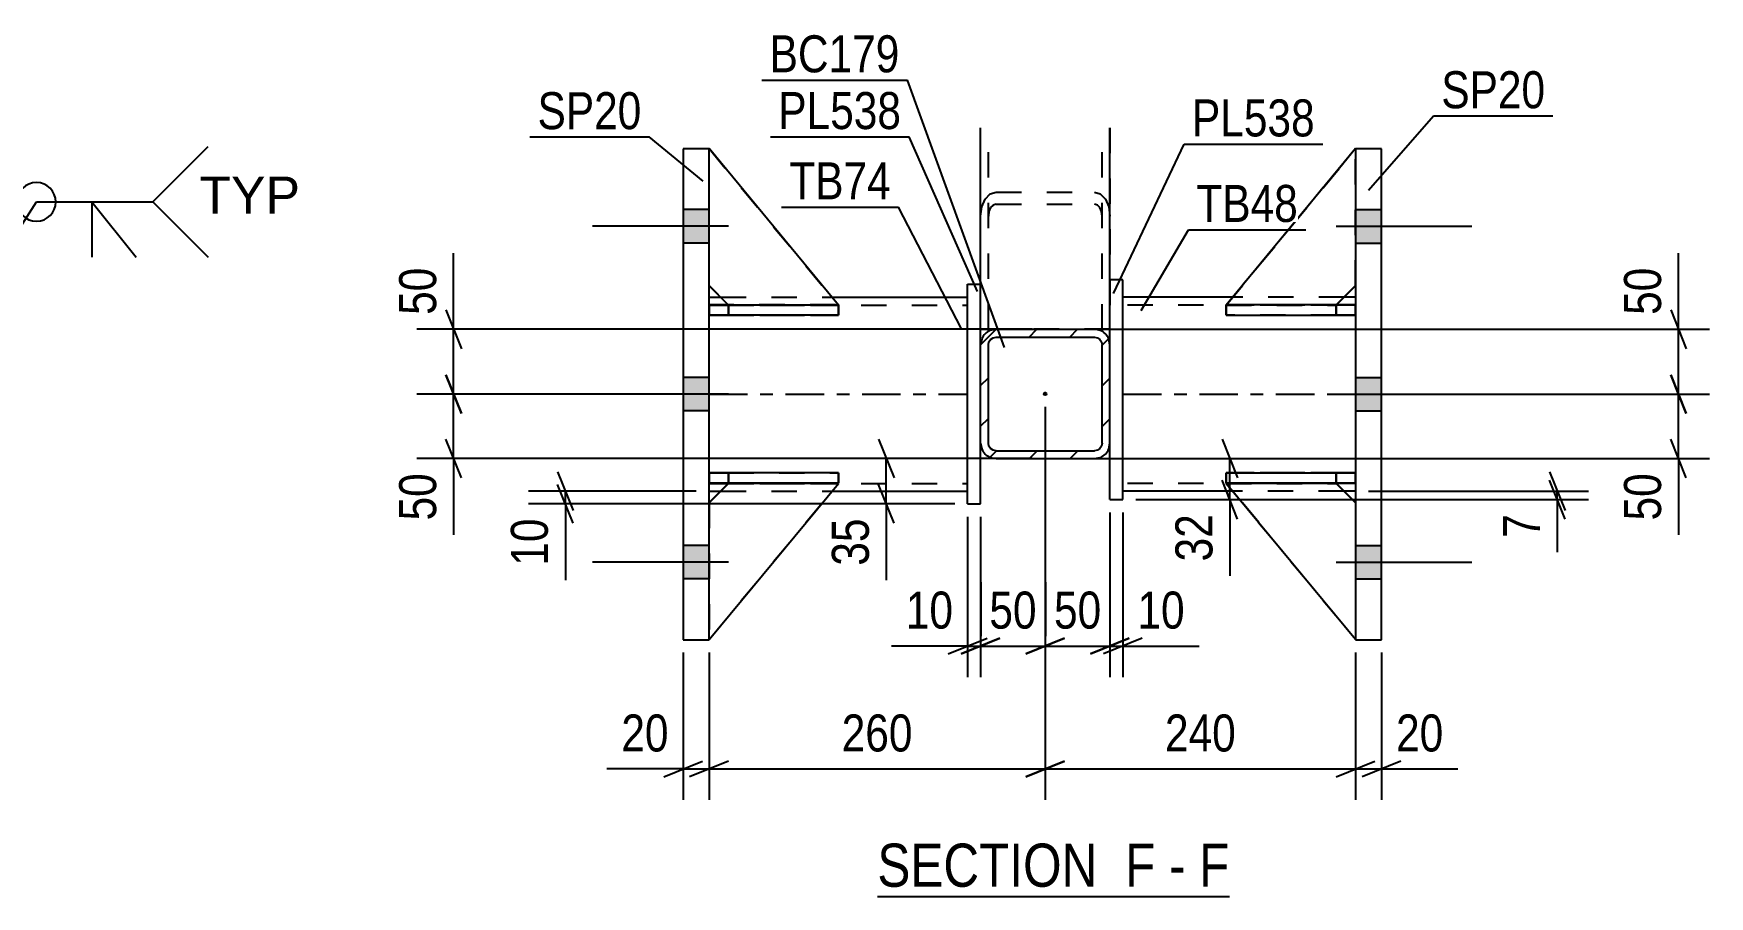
# Model space of a CAD drawing. Header units: millimetres. Extents: x 0 to 841, y 0 to 594.
# Drawn here: x 122.6 to 252.2, y 90.7 to 157.5 of the extents above; entities that cross this region are included whole.
import ezdxf

# ---------------------------------------------------------------- set-up
doc = ezdxf.new("R2010")
doc.units = ezdxf.units.MM
doc.linetypes.add('DXK_LINE_DOT2', pattern=[3.9198, 1.9599, -1.9599])
doc.linetypes.add('DXK_LINE_DOT3', pattern=[5.9187, 2.979, -0.9799, 0.9799, -0.9799])
doc.styles.add('Arial', font='ARIAL.TTF', dxfattribs={"height": 0.2})
doc.styles.add('Arial Narrow', font='ARIALN.TTF', dxfattribs={"height": 0.2})

# ---------------------------------------------------------------- blocks, each defined once
blk = doc.blocks.new('Unknown-122569384-16 - 2779')
at = {"color": 6, "linetype": 'Continuous'}
blk.add_line((187.9, 90.71), (215.12, 90.71), dxfattribs=at)
at = {"color": 0, "linetype": 'Continuous'}
for points in [[(206.01, 91.46), (206.01, 94.96), (187.9, 94.96), (187.9, 91.46)], [(209.4, 91.46), (209.4, 94.96), (207.06, 94.96), (207.06, 91.46)], [(211.73, 91.46), (211.73, 94.96), (210.45, 94.96), (210.45, 91.46)], [(215.12, 91.46), (215.12, 94.96), (212.78, 94.96), (212.78, 91.46)]]:
    blk.add_wipeout(points, dxfattribs=at)
at = {"color": 7, "linetype": 'Continuous', "style": 'Arial Narrow'}
for s, p in [('SECTION ', (187.9, 91.46)), ('F', (207.06, 91.46)), ('F', (212.78, 91.46)), ('-', (210.45, 91.46))]:
    blk.add_text(s, height=3.34, dxfattribs=at).set_placement(p)
blk = doc.blocks.new('Part-122569384-3009 - 2779')
at = {"color": 2, "linetype": 'Continuous'}
for p, q in [((214.88, 122.68), (214.88, 122.68)), ((223.38, 122.68), (214.88, 122.68)), ((224.88, 110.59), (214.88, 122.68)), ((223.38, 122.68), (223.38, 122.68)), ((223.38, 122.68), (224.88, 121.18))]:
    blk.add_line(p, q, dxfattribs=at)
at = {"color": 7, "linetype": 'DXK_LINE_DOT2'}
for p, q in [((214.88, 122.68), (223.38, 122.68)), ((224.88, 110.59), (214.88, 122.68)), ((223.38, 122.68), (224.88, 121.18)), ((224.88, 121.18), (224.88, 110.59))]:
    blk.add_line(p, q, dxfattribs=at)
blk = doc.blocks.new('Part-122569384-2881 - 2779')
at = {"color": 7, "linetype": 'DXK_LINE_DOT2'}
for p, q in [((174.88, 137.98), (174.88, 148.59)), ((174.88, 148.59), (184.88, 136.48)), ((174.88, 148.59), (184.88, 136.48)), ((176.38, 136.48), (174.88, 137.98)), ((176.38, 136.48), (174.88, 137.98)), ((184.88, 136.48), (176.38, 136.48)), ((176.38, 136.48), (176.38, 136.48)), ((176.38, 136.48), (184.88, 136.48)), ((184.88, 136.48), (184.88, 136.48))]:
    blk.add_line(p, q, dxfattribs=at)
blk = doc.blocks.new('Part-122569384-2889 - 2779')
at = {"color": 2, "linetype": 'Continuous'}
for p, q in [((214.89, 136.49), (214.88, 136.49)), ((214.88, 136.49), (214.88, 135.69)), ((224.88, 136.49), (216.13, 136.49)), ((224.88, 136.49), (224.88, 136.49)), ((224.88, 136.49), (224.88, 135.69)), ((214.88, 135.69), (224.88, 135.69))]:
    blk.add_line(p, q, dxfattribs=at)
at = {"color": 7, "linetype": 'DXK_LINE_DOT2'}
for p, q in [((216.13, 136.49), (214.89, 136.49)), ((223.38, 136.49), (214.89, 136.49)), ((223.38, 136.49), (224.88, 136.49)), ((223.38, 136.49), (223.38, 135.69)), ((224.88, 136.49), (224.88, 136.49)), ((214.88, 135.69), (223.38, 135.69)), ((223.38, 135.69), (224.88, 135.69))]:
    blk.add_line(p, q, dxfattribs=at)
blk = doc.blocks.new('Bolt-122569384-2820 - 2779')
at = {"linetype": 'Continuous'}
for points in [[(174.88, 141.28), (174.88, 143.88), (172.88, 143.88), (172.88, 141.28)], [(174.88, 141.28), (174.88, 143.88), (172.88, 143.88), (172.88, 141.28)], [(174.88, 141.28), (174.88, 143.88), (172.88, 143.88), (172.88, 141.28)], [(174.88, 128.28), (174.88, 130.88), (172.88, 130.88), (172.88, 128.28)], [(174.88, 128.28), (174.88, 130.88), (172.88, 130.88), (172.88, 128.28)], [(174.88, 115.28), (174.88, 117.88), (172.88, 117.88), (172.88, 115.28)], [(174.88, 115.28), (174.88, 117.88), (172.88, 117.88), (172.88, 115.28)], [(174.88, 115.28), (174.88, 117.88), (172.88, 117.88), (172.88, 115.28)]]:
    blk.add_hatch(color=1, dxfattribs=at).paths.add_polyline_path(points)
at = {"color": 1, "linetype": 'Continuous'}
for p, q in [((174.88, 143.88), (172.88, 143.88)), ((174.88, 143.88), (172.88, 143.88)), ((174.88, 143.88), (172.88, 143.88)), ((176.38, 142.58), (165.88, 142.58)), ((176.38, 142.58), (165.88, 142.58)), ((176.38, 142.58), (165.88, 142.58)), ((174.88, 141.28), (172.88, 141.28)), ((174.88, 141.28), (172.88, 141.28)), ((174.88, 141.28), (172.88, 141.28)), ((174.88, 130.88), (172.88, 130.88)), ((174.88, 130.88), (172.88, 130.88)), ((176.38, 129.58), (165.88, 129.58)), ((176.38, 129.58), (165.88, 129.58)), ((174.88, 128.28), (172.88, 128.28)), ((174.88, 128.28), (172.88, 128.28)), ((174.88, 117.88), (172.88, 117.88)), ((174.88, 117.88), (172.88, 117.88)), ((174.88, 117.88), (172.88, 117.88)), ((176.38, 116.58), (165.88, 116.58)), ((176.38, 116.58), (165.88, 116.58)), ((176.38, 116.58), (165.88, 116.58)), ((174.88, 115.28), (172.88, 115.28)), ((174.88, 115.28), (172.88, 115.28)), ((174.88, 115.28), (172.88, 115.28))]:
    blk.add_line(p, q, dxfattribs=at)
blk = doc.blocks.new('Bolt-122569384-2821 - 2779')
at = {"linetype": 'Continuous'}
for points in [[(226.88, 141.28), (226.88, 143.88), (224.88, 143.88), (224.88, 141.28)], [(226.88, 141.28), (226.88, 143.88), (224.88, 143.88), (224.88, 141.28)], [(226.88, 141.28), (226.88, 143.88), (224.88, 143.88), (224.88, 141.28)], [(226.88, 128.28), (226.88, 130.88), (224.88, 130.88), (224.88, 128.28)], [(226.88, 128.28), (226.88, 130.88), (224.88, 130.88), (224.88, 128.28)], [(226.88, 115.28), (226.88, 117.88), (224.88, 117.88), (224.88, 115.28)], [(226.88, 115.28), (226.88, 117.88), (224.88, 117.88), (224.88, 115.28)], [(226.88, 115.28), (226.88, 117.88), (224.88, 117.88), (224.88, 115.28)]]:
    blk.add_hatch(color=1, dxfattribs=at).paths.add_polyline_path(points)
at = {"color": 1, "linetype": 'Continuous'}
for p, q in [((224.88, 143.88), (226.88, 143.88)), ((224.88, 143.88), (226.88, 143.88)), ((224.88, 143.88), (226.88, 143.88)), ((223.38, 142.58), (233.88, 142.58)), ((223.38, 142.58), (233.88, 142.58)), ((223.38, 142.58), (233.88, 142.58)), ((224.88, 141.28), (226.88, 141.28)), ((224.88, 141.28), (226.88, 141.28)), ((224.88, 141.28), (226.88, 141.28)), ((224.88, 130.88), (226.88, 130.88)), ((224.88, 130.88), (226.88, 130.88)), ((223.38, 129.58), (233.88, 129.58)), ((223.38, 129.58), (233.88, 129.58)), ((224.88, 128.28), (226.88, 128.28)), ((224.88, 128.28), (226.88, 128.28)), ((224.88, 117.88), (226.88, 117.88)), ((224.88, 117.88), (226.88, 117.88)), ((224.88, 117.88), (226.88, 117.88)), ((223.38, 116.58), (233.88, 116.58)), ((223.38, 116.58), (233.88, 116.58)), ((223.38, 116.58), (233.88, 116.58)), ((224.88, 115.28), (226.88, 115.28)), ((224.88, 115.28), (226.88, 115.28)), ((224.88, 115.28), (226.88, 115.28))]:
    blk.add_line(p, q, dxfattribs=at)
blk = doc.blocks.new('Part-122569384-2842 - 2779')
at = {"color": 7, "linetype": 'DXK_LINE_DOT2'}
for p, q in [((195.88, 134.6), (195.88, 150.19)), ((196.48, 134.6), (196.48, 150.19)), ((205.28, 134.6), (205.28, 150.19)), ((205.88, 150.19), (205.88, 134.6)), ((205.88, 134.6), (195.88, 134.6))]:
    blk.add_line(p, q, dxfattribs=at)
blk = doc.blocks.new('Part-122569384-2843 - 2779')
at = {"color": 2, "linetype": 'Continuous'}
for p, q in [((195.88, 138.09), (195.88, 150.19)), ((205.88, 138.42), (205.88, 150.19)), ((195.88, 134.6), (196.23, 134.6)), ((196.23, 134.6), (197.08, 134.6)), ((205.79, 134.6), (204.68, 134.6)), ((205.88, 134.6), (205.79, 134.6))]:
    blk.add_line(p, q, dxfattribs=at)
at = {"color": 7, "linetype": 'DXK_LINE_DOT2'}
for p, q in [((196.48, 134.6), (196.48, 150.19)), ((205.28, 134.6), (205.28, 150.19)), ((196.62, 145.08), (197.08, 145.22)), ((197.08, 145.22), (204.68, 145.22)), ((204.68, 145.22), (205.14, 145.08)), ((195.88, 143.36), (195.97, 144.07)), ((195.97, 144.07), (196.23, 144.68)), ((196.23, 144.68), (196.62, 145.08)), ((196.66, 144.02), (196.53, 143.72)), ((196.85, 144.22), (196.66, 144.02)), ((197.08, 144.29), (196.85, 144.22)), ((197.08, 144.29), (204.68, 144.29)), ((204.91, 144.22), (204.68, 144.29)), ((205.11, 144.02), (204.91, 144.22)), ((205.24, 143.72), (205.11, 144.02)), ((205.14, 145.08), (205.53, 144.68)), ((205.53, 144.68), (205.79, 144.07)), ((205.79, 144.07), (205.88, 143.36)), ((196.53, 143.72), (196.48, 143.36)), ((205.28, 143.36), (205.24, 143.72)), ((195.88, 134.6), (195.88, 138.09)), ((205.88, 134.6), (205.88, 138.42)), ((195.97, 134.6), (195.88, 134.6)), ((197.08, 134.6), (204.68, 134.6)), ((205.24, 134.6), (205.14, 134.6))]:
    blk.add_line(p, q, dxfattribs=at)
blk = doc.blocks.new('Part-122569384-3006 - 2779')
at = {"linetype": 'Continuous'}
h = blk.add_hatch(dxfattribs=at)
h.set_pattern_fill('', scale=0.7, style=0, pattern_type=0)
h.set_pattern_definition([(45, (197.0833, 134.5952), (-1.57154, 1.57154), [])])
h.paths.add_polyline_path([(204.68, 134.6), (197.08, 134.6), (196.62, 134.5), (196.23, 134.24), (195.97, 133.85), (195.88, 133.4), (195.88, 125.8), (195.97, 125.34), (196.23, 124.95), (196.62, 124.69), (197.08, 124.6), (204.68, 124.6), (205.14, 124.69), (205.53, 124.95), (205.79, 125.34), (205.88, 125.8), (205.88, 133.4), (205.79, 133.85), (205.53, 134.24), (205.14, 134.5)])
h.paths.add_polyline_path([(205.24, 133.62), (205.28, 133.4), (205.28, 125.8), (205.24, 125.57), (205.11, 125.37), (204.91, 125.24), (204.68, 125.2), (197.08, 125.2), (196.85, 125.24), (196.66, 125.37), (196.53, 125.57), (196.48, 125.8), (196.48, 133.4), (196.53, 133.62), (196.66, 133.82), (196.85, 133.95), (197.08, 134), (204.68, 134), (204.91, 133.95), (205.11, 133.82)])
blk.add_hatch(color=30, dxfattribs=at).paths.add_polyline_path([(200.88, 129.5, -1), (200.88, 129.7, -1)])
at = {"color": 2, "linetype": 'Continuous'}
for p, q in [((195.97, 133.85), (195.88, 133.4)), ((196.48, 133.4), (196.53, 133.62)), ((196.53, 133.62), (196.66, 133.82)), ((197.08, 134.6), (196.62, 134.5)), ((196.66, 133.82), (196.85, 133.95)), ((196.85, 133.95), (197.08, 134)), ((197.08, 134.6), (204.68, 134.6)), ((197.08, 134), (204.68, 134)), ((205.14, 134.5), (204.68, 134.6)), ((204.68, 134), (204.91, 133.95)), ((204.91, 133.95), (205.11, 133.82)), ((205.11, 133.82), (205.24, 133.62)), ((205.24, 133.62), (205.28, 133.4)), ((205.88, 133.4), (205.79, 133.85)), ((195.88, 125.8), (195.88, 133.4)), ((196.48, 125.8), (196.48, 133.4)), ((205.28, 125.8), (205.28, 133.4)), ((205.88, 125.8), (205.88, 133.4)), ((195.88, 125.8), (195.97, 125.34)), ((196.53, 125.57), (196.48, 125.8)), ((205.28, 125.8), (205.24, 125.57)), ((205.79, 125.34), (205.88, 125.8)), ((196.66, 125.37), (196.53, 125.57)), ((196.62, 124.69), (197.08, 124.6)), ((196.85, 125.24), (196.66, 125.37)), ((197.08, 125.2), (196.85, 125.24)), ((197.08, 125.2), (204.68, 125.2)), ((197.08, 124.6), (204.68, 124.6)), ((204.91, 125.24), (204.68, 125.2)), ((204.68, 124.6), (205.14, 124.69)), ((205.11, 125.37), (204.91, 125.24)), ((205.24, 125.57), (205.11, 125.37))]:
    blk.add_line(p, q, dxfattribs=at)
at = {"color": 7, "linetype": 'DXK_LINE_DOT3'}
blk.add_line((200.88, 129.6), (200.88, 129.6), dxfattribs=at)
at = {"color": 30, "linetype": 'DXK_LINE_DOT3'}
blk.add_line((200.88, 129.6), (200.88, 129.6), dxfattribs=at)
at = {"color": 30, "linetype": 'Continuous'}
blk.add_circle((200.88, 129.6), 0.1, dxfattribs=at)
at = {"color": 2, "linetype": 'Continuous'}
for centre, start, end in [((197.08, 133.4), 112.5, 157.5), ((204.68, 133.4), 22.5, 67.5), ((197.08, 125.8), 202.5, 247.5), ((204.68, 125.8), 292.5, 337.5)]:
    blk.add_arc(centre, 1.2, start, end, dxfattribs=at)
blk = doc.blocks.new('Part-122569384-2942 - 2779')
at = {"color": 2, "linetype": 'Continuous'}
for p, q in [((174.88, 122.69), (174.88, 123.49)), ((184.88, 123.49), (174.88, 123.49)), ((184.88, 122.69), (184.88, 123.49)), ((184.88, 122.69), (174.88, 122.69)), ((174.88, 122.69), (174.88, 122.69))]:
    blk.add_line(p, q, dxfattribs=at)
at = {"color": 7, "linetype": 'DXK_LINE_DOT2'}
for p, q in [((176.38, 123.49), (174.88, 123.49)), ((176.38, 122.69), (176.38, 123.49)), ((184.88, 123.49), (176.38, 123.49)), ((174.88, 122.69), (176.38, 122.69)), ((176.38, 122.69), (184.88, 122.69))]:
    blk.add_line(p, q, dxfattribs=at)
blk = doc.blocks.new('Part-122569384-2878 - 2779')
at = {"color": 2, "linetype": 'Continuous'}
for p, q in [((176.38, 122.68), (174.88, 121.18)), ((174.88, 110.59), (184.88, 122.68)), ((184.88, 122.68), (176.38, 122.68)), ((176.38, 122.68), (176.38, 122.68)), ((184.88, 122.68), (184.88, 122.68))]:
    blk.add_line(p, q, dxfattribs=at)
at = {"color": 7, "linetype": 'DXK_LINE_DOT2'}
for p, q in [((174.88, 121.18), (176.38, 122.68)), ((174.88, 110.59), (184.88, 122.68)), ((176.38, 122.68), (184.88, 122.68)), ((174.88, 121.18), (174.88, 110.59))]:
    blk.add_line(p, q, dxfattribs=at)
blk = doc.blocks.new('Part-122569384-2943 - 2779')
at = {"color": 2, "linetype": 'Continuous'}
for p, q in [((174.88, 135.69), (174.88, 136.49)), ((174.88, 136.49), (183.64, 136.49)), ((184.88, 136.49), (184.87, 136.49)), ((184.88, 135.69), (184.88, 136.49)), ((184.88, 135.69), (174.88, 135.69)), ((174.88, 135.69), (174.88, 135.69))]:
    blk.add_line(p, q, dxfattribs=at)
at = {"color": 7, "linetype": 'DXK_LINE_DOT2'}
for p, q in [((176.38, 136.49), (174.88, 136.49)), ((176.38, 135.69), (176.38, 136.49)), ((176.38, 136.49), (184.87, 136.49)), ((174.88, 135.69), (176.38, 135.69)), ((176.38, 135.69), (184.88, 135.69))]:
    blk.add_line(p, q, dxfattribs=at)
blk = doc.blocks.new('Part-122569384-2879 - 2779')
at = {"color": 7, "linetype": 'DXK_LINE_DOT2'}
for p, q in [((176.38, 122.68), (174.88, 121.18)), ((174.88, 110.59), (184.88, 122.68)), ((174.88, 121.18), (176.38, 122.68)), ((174.88, 110.59), (184.88, 122.68)), ((184.88, 122.68), (176.38, 122.68)), ((176.38, 122.68), (176.38, 122.68)), ((176.38, 122.68), (184.88, 122.68)), ((184.88, 122.68), (184.88, 122.68)), ((174.88, 121.18), (174.88, 110.59))]:
    blk.add_line(p, q, dxfattribs=at)
blk = doc.blocks.new('Part-122569384-2880 - 2779')
at = {"color": 2, "linetype": 'Continuous'}
for p, q in [((174.88, 148.59), (174.88, 148.59)), ((174.88, 148.59), (174.88, 148.58)), ((184.88, 136.48), (174.88, 148.59)), ((176.37, 136.49), (174.88, 137.98)), ((183.64, 136.48), (184.88, 136.48)), ((184.88, 136.48), (184.88, 136.48))]:
    blk.add_line(p, q, dxfattribs=at)
at = {"color": 7, "linetype": 'DXK_LINE_DOT2'}
for p, q in [((174.88, 148.59), (184.88, 136.48)), ((174.88, 137.98), (174.88, 148.58)), ((176.38, 136.48), (174.88, 137.98)), ((176.38, 136.48), (176.37, 136.49)), ((184.88, 136.48), (176.38, 136.48)), ((176.38, 136.48), (176.38, 136.48)), ((176.38, 136.48), (183.64, 136.48))]:
    blk.add_line(p, q, dxfattribs=at)
blk = doc.blocks.new('Part-122569384-2888 - 2779')
at = {"color": 2, "linetype": 'Continuous'}
for p, q in [((214.88, 123.49), (224.88, 123.49)), ((214.88, 123.49), (214.88, 122.69)), ((224.88, 123.49), (224.88, 123.49)), ((224.88, 122.69), (224.88, 123.49)), ((224.88, 122.69), (214.88, 122.69))]:
    blk.add_line(p, q, dxfattribs=at)
at = {"color": 7, "linetype": 'DXK_LINE_DOT2'}
for p, q in [((223.38, 123.49), (214.88, 123.49)), ((224.88, 123.49), (223.38, 123.49)), ((223.38, 123.49), (223.38, 122.69)), ((224.88, 123.49), (224.88, 123.49)), ((214.88, 122.69), (223.38, 122.69)), ((223.38, 122.69), (224.88, 122.69))]:
    blk.add_line(p, q, dxfattribs=at)
blk = doc.blocks.new('Part-122569384-2904 - 2779')
at = {"color": 2, "linetype": 'Continuous'}
for p, q in [((215.38, 137.08), (206.88, 137.08)), ((224.88, 137.08), (223.99, 137.08)), ((215.37, 122.08), (206.88, 122.08)), ((224.88, 122.08), (223.98, 122.08))]:
    blk.add_line(p, q, dxfattribs=at)
at = {"color": 7, "linetype": 'DXK_LINE_DOT2'}
for p, q in [((206.88, 122.08), (206.88, 137.08)), ((224.88, 136.48), (206.88, 136.48)), ((223.99, 137.08), (215.38, 137.08)), ((224.88, 137.08), (224.88, 122.08)), ((224.88, 122.68), (206.88, 122.68)), ((223.98, 122.08), (215.37, 122.08))]:
    blk.add_line(p, q, dxfattribs=at)
at = {"color": 7, "linetype": 'DXK_LINE_DOT3'}
blk.add_line((206.88, 129.58), (224.88, 129.58), dxfattribs=at)
blk = doc.blocks.new('Part-122569384-2919 - 2779')
at = {"color": 2, "linetype": 'Continuous'}
for p, q in [((206.88, 138.42), (205.88, 138.42)), ((205.88, 133.4), (205.88, 138.42)), ((206.88, 121.42), (206.88, 138.42)), ((205.88, 121.42), (205.88, 125.8)), ((205.88, 121.42), (206.88, 121.42))]:
    blk.add_line(p, q, dxfattribs=at)
at = {"color": 7, "linetype": 'DXK_LINE_DOT2'}
blk.add_line((205.88, 125.8), (205.88, 133.4), dxfattribs=at)
blk = doc.blocks.new('Part-122569384-2924 - 2779')
at = {"color": 2, "linetype": 'Continuous'}
for p, q in [((194.88, 121.09), (194.88, 138.09)), ((194.88, 138.09), (195.88, 138.09)), ((195.88, 133.4), (195.88, 138.09)), ((195.88, 121.09), (195.88, 125.8)), ((194.88, 121.09), (195.88, 121.09))]:
    blk.add_line(p, q, dxfattribs=at)
at = {"color": 7, "linetype": 'DXK_LINE_DOT2'}
blk.add_line((195.88, 125.8), (195.88, 133.4), dxfattribs=at)
blk = doc.blocks.new('Part-122569384-2939 - 2779')
at = {"color": 2, "linetype": 'Continuous'}
for p, q in [((174.88, 137.08), (175.78, 137.08)), ((184.38, 137.08), (194.88, 137.08)), ((174.88, 122.08), (175.79, 122.08)), ((184.39, 122.08), (194.88, 122.08))]:
    blk.add_line(p, q, dxfattribs=at)
at = {"color": 7, "linetype": 'DXK_LINE_DOT2'}
for p, q in [((174.88, 122.08), (174.88, 137.08)), ((174.88, 136.48), (194.88, 136.48)), ((175.78, 137.08), (184.38, 137.08)), ((194.88, 122.08), (194.88, 137.08)), ((174.88, 122.68), (194.88, 122.68)), ((175.79, 122.08), (184.39, 122.08))]:
    blk.add_line(p, q, dxfattribs=at)
at = {"color": 7, "linetype": 'DXK_LINE_DOT3'}
blk.add_line((174.88, 129.58), (194.88, 129.58), dxfattribs=at)
blk = doc.blocks.new('Part-122569384-2940 - 2779')
at = {"color": 7, "linetype": 'DXK_LINE_DOT2'}
for p, q in [((174.88, 123.49), (176.38, 123.49)), ((184.88, 123.49), (174.88, 123.49)), ((174.88, 123.49), (174.88, 123.49)), ((174.88, 123.49), (174.88, 122.69)), ((174.88, 123.49), (174.88, 122.69)), ((176.38, 123.49), (184.88, 123.49)), ((176.38, 123.49), (176.38, 122.69)), ((184.88, 123.49), (184.88, 122.69)), ((176.38, 122.69), (174.88, 122.69)), ((174.88, 122.69), (184.88, 122.69)), ((174.88, 122.69), (174.88, 122.69)), ((184.88, 122.69), (176.38, 122.69))]:
    blk.add_line(p, q, dxfattribs=at)
blk = doc.blocks.new('Part-122569384-2941 - 2779')
at = {"color": 7, "linetype": 'DXK_LINE_DOT2'}
for p, q in [((174.88, 136.49), (176.38, 136.49)), ((184.65, 136.49), (174.88, 136.49)), ((174.88, 136.49), (174.88, 136.49)), ((174.88, 136.49), (174.88, 135.69)), ((174.88, 136.49), (174.88, 135.69)), ((176.38, 136.49), (184.88, 136.49)), ((176.38, 136.49), (176.38, 135.69)), ((184.88, 136.49), (184.88, 135.69)), ((176.38, 135.69), (174.88, 135.69)), ((174.88, 135.69), (184.88, 135.69)), ((174.88, 135.69), (174.88, 135.69)), ((184.88, 135.69), (176.38, 135.69))]:
    blk.add_line(p, q, dxfattribs=at)
blk = doc.blocks.new('Part-122569384-2958 - 2779')
at = {"color": 2, "linetype": 'Continuous'}
for p, q in [((226.88, 148.58), (224.88, 148.58)), ((224.88, 148.58), (224.88, 110.58)), ((226.88, 110.58), (226.88, 148.58)), ((224.88, 110.58), (226.88, 110.58))]:
    blk.add_line(p, q, dxfattribs=at)
blk = doc.blocks.new('Part-122569384-2963 - 2779')
at = {"color": 2, "linetype": 'Continuous'}
for p, q in [((172.88, 148.58), (172.88, 110.58)), ((174.88, 148.58), (172.88, 148.58)), ((174.88, 110.58), (174.88, 148.58)), ((172.88, 110.58), (174.88, 110.58))]:
    blk.add_line(p, q, dxfattribs=at)
blk = doc.blocks.new('Part-122569384-2972 - 2779')
at = {"color": 2, "linetype": 'Continuous'}
for p, q in [((224.88, 148.59), (214.88, 136.48)), ((224.88, 148.58), (224.88, 148.59)), ((224.88, 148.59), (224.88, 148.59)), ((223.39, 136.49), (224.88, 137.98)), ((216.13, 136.48), (214.88, 136.48)), ((214.88, 136.48), (214.88, 136.48))]:
    blk.add_line(p, q, dxfattribs=at)
at = {"color": 7, "linetype": 'DXK_LINE_DOT2'}
for p, q in [((224.88, 148.59), (214.88, 136.48)), ((224.88, 137.98), (224.88, 148.58)), ((223.38, 136.48), (224.88, 137.98)), ((223.38, 136.48), (214.88, 136.48)), ((223.38, 136.48), (216.13, 136.48)), ((223.38, 136.48), (223.39, 136.49)), ((223.38, 136.48), (223.38, 136.48))]:
    blk.add_line(p, q, dxfattribs=at)
blk = doc.blocks.new('Part-122569384-2973 - 2779')
at = {"color": 7, "linetype": 'DXK_LINE_DOT2'}
for p, q in [((224.88, 148.59), (214.88, 136.48)), ((214.88, 136.48), (224.88, 148.59)), ((224.88, 137.98), (224.88, 148.59)), ((223.38, 136.48), (224.88, 137.98)), ((223.38, 136.48), (224.88, 137.98)), ((214.88, 136.48), (223.38, 136.48)), ((214.88, 136.48), (214.88, 136.48)), ((223.38, 136.48), (214.88, 136.48)), ((223.38, 136.48), (223.38, 136.48))]:
    blk.add_line(p, q, dxfattribs=at)
blk = doc.blocks.new('Part-122569384-2974 - 2779')
at = {"color": 7, "linetype": 'DXK_LINE_DOT2'}
for p, q in [((214.88, 122.69), (214.88, 123.49)), ((214.88, 123.49), (223.38, 123.49)), ((224.88, 123.49), (214.88, 123.49)), ((223.38, 122.69), (223.38, 123.49)), ((223.38, 123.49), (224.88, 123.49)), ((224.88, 122.69), (224.88, 123.49)), ((224.88, 122.69), (224.88, 123.49)), ((224.88, 123.49), (224.88, 123.49)), ((223.38, 122.69), (214.88, 122.69)), ((214.88, 122.69), (224.88, 122.69)), ((224.88, 122.69), (223.38, 122.69)), ((224.88, 122.69), (224.88, 122.69))]:
    blk.add_line(p, q, dxfattribs=at)
blk = doc.blocks.new('Part-122569384-2975 - 2779')
at = {"color": 7, "linetype": 'DXK_LINE_DOT2'}
for p, q in [((214.88, 135.69), (214.88, 136.49)), ((214.88, 136.49), (223.38, 136.49)), ((224.88, 136.49), (214.88, 136.49)), ((223.38, 135.69), (223.38, 136.49)), ((223.38, 136.49), (224.88, 136.49)), ((224.88, 135.69), (224.88, 136.49)), ((224.88, 135.69), (224.88, 136.49)), ((224.88, 136.49), (224.88, 136.49)), ((223.38, 135.69), (214.88, 135.69)), ((214.88, 135.69), (224.88, 135.69)), ((224.88, 135.69), (223.38, 135.69)), ((224.88, 135.69), (224.88, 135.69))]:
    blk.add_line(p, q, dxfattribs=at)
blk = doc.blocks.new('Part-122569384-3010 - 2779')
at = {"color": 7, "linetype": 'DXK_LINE_DOT2'}
for p, q in [((214.88, 122.68), (223.38, 122.68)), ((224.88, 110.59), (214.88, 122.68)), ((214.88, 122.68), (214.88, 122.68)), ((223.38, 122.68), (214.88, 122.68)), ((214.88, 122.68), (224.88, 110.59)), ((223.38, 122.68), (224.88, 121.18)), ((223.38, 122.68), (223.38, 122.68)), ((224.88, 121.18), (223.38, 122.68)), ((224.88, 121.18), (224.88, 110.59))]:
    blk.add_line(p, q, dxfattribs=at)
blk = doc.blocks.new('StraightDimension-122569384-3160 - 2779')
at = {"color": 7, "linetype": 'Continuous'}
for p, q in [((214.56, 126.1), (215.76, 123.1)), ((201.88, 124.6), (217.56, 124.6)), ((215.16, 121.42), (215.16, 124.6)), ((215.76, 119.92), (214.56, 122.92)), ((207.88, 121.42), (217.56, 121.42)), ((215.16, 121.42), (215.16, 115.52)), ((215.16, 121.42), (215.16, 115.52))]:
    blk.add_line(p, q, dxfattribs=at)
at = {"color": 0}
blk.add_wipeout([(214.41, 120.9), (210.21, 120.9), (210.21, 116.04), (214.41, 116.04)], dxfattribs=at)
at = {"color": 3, "style": 'Arial Narrow'}
blk.add_text('32', height=2.863, rotation=90.0002, dxfattribs=at).set_placement((213.81, 116.64))
blk = doc.blocks.new('StraightDimension-122569384-3070 - 2779')
at = {"color": 7, "linetype": 'Continuous'}
for p, q in [((205.88, 120.42), (205.88, 107.69)), ((206.88, 120.42), (206.88, 107.69)), ((204.38, 109.49), (207.38, 110.69)), ((208.38, 110.69), (205.38, 109.49)), ((205.88, 110.09), (206.88, 110.09)), ((206.88, 110.09), (212.79, 110.09)), ((206.88, 110.09), (212.79, 110.09))]:
    blk.add_line(p, q, dxfattribs=at)
at = {"color": 0}
blk.add_wipeout([(212.26, 110.84), (212.26, 115.04), (207.41, 115.04), (207.41, 110.84)], dxfattribs=at)
at = {"color": 3, "style": 'Arial Narrow'}
blk.add_text('10', height=2.863, dxfattribs=at).set_placement((208.01, 111.44))
blk = doc.blocks.new('StraightDimension-122569384-3222 - 2779')
at = {"color": 7, "linetype": 'Continuous'}
for p, q in [((154.53, 131.08), (155.73, 128.08)), ((167.38, 129.58), (152.28, 129.58)), ((155.13, 124.6), (155.13, 129.58)), ((155.73, 123.1), (154.53, 126.1)), ((199.88, 124.6), (152.28, 124.6)), ((155.13, 124.6), (155.13, 118.69)), ((155.13, 124.6), (155.13, 118.69))]:
    blk.add_line(p, q, dxfattribs=at)
at = {"color": 0}
blk.add_wipeout([(154.38, 124.07), (150.18, 124.07), (150.18, 119.21), (154.38, 119.21)], dxfattribs=at)
at = {"color": 3, "style": 'Arial Narrow'}
blk.add_text('50', height=2.863, rotation=90.0002, dxfattribs=at).set_placement((153.78, 119.81))
blk = doc.blocks.new('StraightDimension-122569384-3081 - 2779')
at = {"color": 7, "linetype": 'Continuous'}
for p, q in [((172.88, 109.58), (172.88, 98.18)), ((174.88, 109.59), (174.88, 98.18)), ((171.38, 99.98), (174.38, 101.18)), ((176.38, 101.18), (173.38, 99.98)), ((172.88, 100.58), (166.98, 100.58)), ((172.88, 100.58), (166.98, 100.58)), ((172.88, 100.58), (174.88, 100.58))]:
    blk.add_line(p, q, dxfattribs=at)
at = {"color": 0}
blk.add_wipeout([(172.36, 101.33), (172.36, 105.53), (167.5, 105.53), (167.5, 101.33)], dxfattribs=at)
at = {"color": 3, "style": 'Arial Narrow'}
blk.add_text('20', height=2.863, dxfattribs=at).set_placement((168.1, 101.93))
blk = doc.blocks.new('StraightDimension-122569384-3202 - 2779')
at = {"color": 7, "linetype": 'Continuous'}
for p, q in [((155.13, 134.6), (155.13, 140.5)), ((155.13, 134.6), (155.13, 140.5)), ((154.53, 136.1), (155.73, 133.1)), ((199.88, 134.6), (152.28, 134.6)), ((155.13, 129.58), (155.13, 134.6)), ((155.73, 128.08), (154.53, 131.08)), ((167.38, 129.58), (152.28, 129.58))]:
    blk.add_line(p, q, dxfattribs=at)
at = {"color": 0}
blk.add_wipeout([(154.38, 139.98), (150.18, 139.98), (150.18, 135.12), (154.38, 135.12)], dxfattribs=at)
at = {"color": 3, "style": 'Arial Narrow'}
blk.add_text('50', height=2.863, rotation=90.0002, dxfattribs=at).set_placement((153.78, 135.72))
blk = doc.blocks.new('StraightDimension-122569384-3036 - 2779')
at = {"color": 7, "linetype": 'Continuous'}
for p, q in [((200.88, 128.59), (200.88, 107.69)), ((195.88, 120.09), (195.88, 107.69)), ((194.38, 109.49), (197.38, 110.69)), ((202.38, 110.69), (199.38, 109.49)), ((195.88, 110.09), (200.88, 110.09))]:
    blk.add_line(p, q, dxfattribs=at)
at = {"color": 0}
blk.add_wipeout([(200.81, 110.84), (200.81, 115.04), (195.96, 115.04), (195.96, 110.84)], dxfattribs=at)
at = {"color": 3, "style": 'Arial Narrow'}
blk.add_text('50', height=2.863, dxfattribs=at).set_placement((196.56, 111.44))
blk = doc.blocks.new('StraightDimension-122569384-3120 - 2779')
at = {"color": 7, "linetype": 'Continuous'}
for p, q in [((200.88, 128.59), (200.88, 98.18)), ((224.88, 109.59), (224.88, 98.18)), ((202.38, 101.18), (199.38, 99.98)), ((223.38, 99.98), (226.38, 101.18)), ((200.88, 100.58), (224.88, 100.58))]:
    blk.add_line(p, q, dxfattribs=at)
at = {"color": 0}
blk.add_wipeout([(216.23, 101.33), (216.23, 105.53), (209.54, 105.53), (209.54, 101.33)], dxfattribs=at)
at = {"color": 3, "style": 'Arial Narrow'}
blk.add_text('240', height=2.863, dxfattribs=at).set_placement((210.14, 101.93))
blk = doc.blocks.new('StraightDimension-122569384-3143 - 2779')
at = {"color": 7, "linetype": 'Continuous'}
for p, q in [((224.88, 109.59), (224.88, 98.18)), ((226.88, 109.58), (226.88, 98.18)), ((223.38, 99.98), (226.38, 101.18)), ((228.38, 101.18), (225.38, 99.98)), ((224.88, 100.58), (226.88, 100.58)), ((226.88, 100.58), (232.79, 100.58)), ((226.88, 100.58), (232.79, 100.58))]:
    blk.add_line(p, q, dxfattribs=at)
at = {"color": 0}
blk.add_wipeout([(232.26, 101.33), (232.26, 105.53), (227.41, 105.53), (227.41, 101.33)], dxfattribs=at)
at = {"color": 3, "style": 'Arial Narrow'}
blk.add_text('20', height=2.863, dxfattribs=at).set_placement((228.01, 101.93))
blk = doc.blocks.new('StraightDimension-122569384-3171 - 2779')
at = {"color": 7, "linetype": 'Continuous'}
for p, q in [((187.99, 126.1), (189.19, 123.1)), ((199.88, 124.6), (185.74, 124.6)), ((188.59, 121.09), (188.59, 124.6)), ((189.19, 119.59), (187.99, 122.59)), ((193.88, 121.09), (185.74, 121.09)), ((188.59, 121.09), (188.59, 115.18)), ((188.59, 121.09), (188.59, 115.18))]:
    blk.add_line(p, q, dxfattribs=at)
at = {"color": 0}
blk.add_wipeout([(187.84, 120.56), (183.64, 120.56), (183.64, 115.71), (187.84, 115.71)], dxfattribs=at)
at = {"color": 3, "style": 'Arial Narrow'}
blk.add_text('35', height=2.863, rotation=90.0002, dxfattribs=at).set_placement((187.24, 116.31))
blk = doc.blocks.new('StraightDimension-122569384-3026 - 2779')
at = {"color": 7, "linetype": 'Continuous'}
for p, q in [((194.88, 120.09), (194.88, 107.69)), ((195.88, 120.09), (195.88, 107.69)), ((193.38, 109.49), (196.38, 110.69)), ((197.38, 110.69), (194.38, 109.49)), ((194.88, 110.09), (188.98, 110.09)), ((194.88, 110.09), (188.98, 110.09)), ((194.88, 110.09), (195.88, 110.09))]:
    blk.add_line(p, q, dxfattribs=at)
at = {"color": 0}
blk.add_wipeout([(194.36, 110.84), (194.36, 115.04), (189.5, 115.04), (189.5, 110.84)], dxfattribs=at)
at = {"color": 3, "style": 'Arial Narrow'}
blk.add_text('10', height=2.863, dxfattribs=at).set_placement((190.1, 111.44))
blk = doc.blocks.new('StraightDimension-122569384-3053 - 2779')
at = {"color": 7, "linetype": 'Continuous'}
for p, q in [((200.88, 128.59), (200.88, 107.69)), ((205.88, 120.42), (205.88, 107.69)), ((199.38, 109.49), (202.38, 110.69)), ((207.38, 110.69), (204.38, 109.49)), ((200.88, 110.09), (205.88, 110.09))]:
    blk.add_line(p, q, dxfattribs=at)
at = {"color": 0}
blk.add_wipeout([(205.81, 110.84), (205.81, 115.04), (200.96, 115.04), (200.96, 110.84)], dxfattribs=at)
at = {"color": 3, "style": 'Arial Narrow'}
blk.add_text('50', height=2.863, dxfattribs=at).set_placement((201.56, 111.44))
blk = doc.blocks.new('StraightDimension-122569384-3097 - 2779')
at = {"color": 7, "linetype": 'Continuous'}
for p, q in [((200.88, 128.59), (200.88, 98.18)), ((174.88, 109.59), (174.88, 98.18)), ((176.38, 101.18), (173.38, 99.98)), ((199.38, 99.98), (202.38, 101.18)), ((174.88, 100.58), (200.88, 100.58))]:
    blk.add_line(p, q, dxfattribs=at)
at = {"color": 0}
blk.add_wipeout([(191.23, 101.33), (191.23, 105.53), (184.54, 105.53), (184.54, 101.33)], dxfattribs=at)
at = {"color": 3, "style": 'Arial Narrow'}
blk.add_text('260', height=2.863, dxfattribs=at).set_placement((185.14, 101.93))
blk = doc.blocks.new('StraightDimension-122569384-3182 - 2779')
at = {"color": 7, "linetype": 'Continuous'}
for p, q in [((163.17, 123.58), (164.37, 120.58)), ((173.88, 122.08), (160.92, 122.08)), ((164.37, 119.59), (163.17, 122.59)), ((163.77, 121.09), (163.77, 122.08)), ((193.88, 121.09), (160.92, 121.09)), ((163.77, 121.09), (163.77, 115.18)), ((163.77, 121.09), (163.77, 115.18))]:
    blk.add_line(p, q, dxfattribs=at)
at = {"color": 0}
blk.add_wipeout([(163.02, 120.56), (158.82, 120.56), (158.82, 115.71), (163.02, 115.71)], dxfattribs=at)
at = {"color": 3, "style": 'Arial Narrow'}
blk.add_text('10', height=2.863, rotation=90.0002, dxfattribs=at).set_placement((162.42, 116.31))
blk = doc.blocks.new('StraightDimension-122569384-3192 - 2779')
at = {"color": 7, "linetype": 'Continuous'}
for p, q in [((239.88, 123.58), (241.08, 120.58)), ((225.88, 122.08), (242.88, 122.08)), ((241.08, 119.92), (239.88, 122.92)), ((240.48, 121.42), (240.48, 122.08)), ((207.88, 121.42), (242.88, 121.42)), ((240.48, 121.42), (240.48, 117.35)), ((240.48, 121.42), (240.48, 117.35))]:
    blk.add_line(p, q, dxfattribs=at)
at = {"color": 0}
blk.add_wipeout([(239.73, 120.9), (235.53, 120.9), (235.53, 117.87), (239.73, 117.87)], dxfattribs=at)
at = {"color": 3, "style": 'Arial Narrow'}
blk.add_text('7', height=2.86, rotation=90.0002, dxfattribs=at).set_placement((239.13, 118.47))
blk = doc.blocks.new('StraightDimension-122569384-3241 - 2779')
at = {"color": 7, "linetype": 'Continuous'}
for p, q in [((249.25, 131.08), (250.45, 128.08)), ((232.38, 129.58), (252.25, 129.58)), ((249.85, 124.6), (249.85, 129.58)), ((250.45, 123.1), (249.25, 126.1)), ((201.88, 124.6), (252.25, 124.6)), ((249.85, 124.6), (249.85, 118.69)), ((249.85, 124.6), (249.85, 118.69))]:
    blk.add_line(p, q, dxfattribs=at)
at = {"color": 0}
blk.add_wipeout([(249.1, 124.07), (244.9, 124.07), (244.9, 119.21), (249.1, 119.21)], dxfattribs=at)
at = {"color": 3, "style": 'Arial Narrow'}
blk.add_text('50', height=2.863, rotation=90.0002, dxfattribs=at).set_placement((248.5, 119.81))
blk = doc.blocks.new('StraightDimension-122569384-3258 - 2779')
at = {"color": 7, "linetype": 'Continuous'}
for p, q in [((249.85, 134.6), (249.85, 140.5)), ((249.85, 134.6), (249.85, 140.5)), ((249.25, 136.1), (250.45, 133.1)), ((201.88, 134.6), (252.25, 134.6)), ((249.85, 129.58), (249.85, 134.6)), ((250.45, 128.08), (249.25, 131.08)), ((232.38, 129.58), (252.25, 129.58))]:
    blk.add_line(p, q, dxfattribs=at)
at = {"color": 0}
blk.add_wipeout([(249.1, 139.98), (244.9, 139.98), (244.9, 135.12), (249.1, 135.12)], dxfattribs=at)
at = {"color": 3, "style": 'Arial Narrow'}
blk.add_text('50', height=2.863, rotation=90.0002, dxfattribs=at).set_placement((248.5, 135.72))
blk = doc.blocks.new('WeldMark-122569384-2315 - 2078')
at = {"linetype": 'Continuous'}
blk.add_hatch(color=30, dxfattribs=at).paths.add_polyline_path([(111.38, 125.12), (109.13, 123), (110.11, 125.93)])
at = {"color": 30, "linetype": 'Continuous'}
for p, q in [((109.13, 123), (122.87, 144.46)), ((122.87, 144.46), (131.87, 144.46))]:
    blk.add_line(p, q, dxfattribs=at)
at = {"color": 3, "linetype": 'Continuous'}
for q in [(130.58, 140.18), (127.16, 140.18)]:
    blk.add_line((127.16, 144.46), q, dxfattribs=at)
for start, end in [(90, 270), (270, 90)]:
    blk.add_arc((122.87, 144.46), 1.5, start, end, dxfattribs=at)
at = {"color": 0, "linetype": 'Continuous'}
blk.add_wipeout([(143.24, 143.56), (143.24, 146.56), (135.47, 146.56), (135.47, 143.56)], dxfattribs=at)
blk.add_wipeout([(143.24, 143.56), (143.24, 146.56), (135.47, 146.56), (135.47, 143.56)], dxfattribs=at)
at = {"color": 3, "linetype": 'Continuous'}
for q in [(136.16, 148.75), (136.16, 140.18)]:
    blk.add_line((131.87, 144.46), q, dxfattribs=at)
at = {"color": 3, "linetype": 'Continuous', "style": 'Arial'}
blk.add_text('TYP', height=2.865, dxfattribs=at).set_placement((135.47, 143.56))
blk = doc.blocks.new('Mark-122569384-2900 - 2779')
at = {"color": 0}
blk.add_wipeout([(220.43, 142.91), (220.43, 145.91), (212.57, 145.91), (212.57, 142.91)], dxfattribs=at)
blk.add_wipeout([(220.43, 142.91), (220.43, 145.91), (212.57, 145.91), (212.57, 142.91)], dxfattribs=at)
at = {"color": 30, "linetype": 'Continuous'}
for p, q in [((208.29, 136.07), (211.97, 142.31)), ((211.97, 142.31), (221.03, 142.31))]:
    blk.add_line(p, q, dxfattribs=at)
at = {"color": 3, "style": 'Arial Narrow'}
blk.add_text('TB48', height=2.863, dxfattribs=at).set_placement((212.57, 142.91))
blk = doc.blocks.new('Mark-122569384-2915 - 2779')
at = {"color": 0}
blk.add_wipeout([(221.74, 149.53), (221.74, 152.53), (212.23, 152.53), (212.23, 149.53)], dxfattribs=at)
blk.add_wipeout([(221.74, 149.53), (221.74, 152.53), (212.23, 152.53), (212.23, 149.53)], dxfattribs=at)
at = {"color": 30, "linetype": 'Continuous'}
for p, q in [((206.15, 137.37), (211.63, 148.93)), ((211.63, 148.93), (222.34, 148.93))]:
    blk.add_line(p, q, dxfattribs=at)
at = {"color": 3, "style": 'Arial Narrow'}
blk.add_text('PL538', height=2.863, dxfattribs=at).set_placement((212.23, 149.53))
blk = doc.blocks.new('Mark-122569384-2920 - 2779')
at = {"color": 0}
blk.add_wipeout([(189.75, 150.1), (189.75, 153.1), (180.24, 153.1), (180.24, 150.1)], dxfattribs=at)
blk.add_wipeout([(189.75, 150.1), (189.75, 153.1), (180.24, 153.1), (180.24, 150.1)], dxfattribs=at)
at = {"color": 30, "linetype": 'Continuous'}
for p in [(179.64, 149.5), (195.64, 137.52)]:
    blk.add_line(p, (190.35, 149.5), dxfattribs=at)
at = {"color": 3, "style": 'Arial Narrow'}
blk.add_text('PL538', height=2.863, dxfattribs=at).set_placement((180.24, 150.1))
blk = doc.blocks.new('Mark-122569384-2935 - 2779')
at = {"color": 0}
blk.add_wipeout([(188.94, 144.66), (188.94, 147.66), (181.09, 147.66), (181.09, 144.66)], dxfattribs=at)
blk.add_wipeout([(188.94, 144.66), (188.94, 147.66), (181.09, 147.66), (181.09, 144.66)], dxfattribs=at)
at = {"color": 30, "linetype": 'Continuous'}
for p in [(180.49, 144.06), (194.41, 134.63)]:
    blk.add_line(p, (189.54, 144.06), dxfattribs=at)
at = {"color": 3, "style": 'Arial Narrow'}
blk.add_text('TB74', height=2.863, dxfattribs=at).set_placement((181.09, 144.66))
blk = doc.blocks.new('Mark-122569384-2954 - 2779')
at = {"color": 0}
blk.add_wipeout([(239.54, 151.71), (239.54, 154.71), (231.51, 154.71), (231.51, 151.71)], dxfattribs=at)
blk.add_wipeout([(239.54, 151.71), (239.54, 154.71), (231.51, 154.71), (231.51, 151.71)], dxfattribs=at)
at = {"color": 30, "linetype": 'Continuous'}
for p, q in [((225.88, 145.38), (230.91, 151.11)), ((230.91, 151.11), (240.14, 151.11))]:
    blk.add_line(p, q, dxfattribs=at)
at = {"color": 3, "style": 'Arial Narrow'}
blk.add_text('SP20', height=2.863, dxfattribs=at).set_placement((231.51, 151.71))
blk = doc.blocks.new('Mark-122569384-2959 - 2779')
at = {"color": 0}
blk.add_wipeout([(169.66, 150.09), (169.66, 153.09), (161.62, 153.09), (161.62, 150.09)], dxfattribs=at)
blk.add_wipeout([(169.66, 150.09), (169.66, 153.09), (161.62, 153.09), (161.62, 150.09)], dxfattribs=at)
at = {"color": 30, "linetype": 'Continuous'}
for p in [(161.02, 149.49), (174.42, 146.06)]:
    blk.add_line(p, (170.26, 149.49), dxfattribs=at)
at = {"color": 3, "style": 'Arial Narrow'}
blk.add_text('SP20', height=2.863, dxfattribs=at).set_placement((161.62, 150.09))
blk = doc.blocks.new('Mark-122569384-3002 - 2779')
at = {"color": 0}
blk.add_wipeout([(189.62, 154.49), (189.62, 157.49), (179.57, 157.49), (179.57, 154.49)], dxfattribs=at)
blk.add_wipeout([(189.62, 154.49), (189.62, 157.49), (179.57, 157.49), (179.57, 154.49)], dxfattribs=at)
at = {"color": 30, "linetype": 'Continuous'}
for p in [(178.97, 153.89), (197.72, 133.2)]:
    blk.add_line(p, (190.22, 153.89), dxfattribs=at)
at = {"color": 3, "style": 'Arial Narrow'}
blk.add_text('BC179', height=2.863, dxfattribs=at).set_placement((179.57, 154.49))

msp = doc.modelspace()

# ---------------------------------------------------------------- block references
for name in ['Part-122569384-2842 - 2779', 'Part-122569384-2843 - 2779', 'WeldMark-122569384-2315 - 2078', 'Part-122569384-2963 - 2779', 'Part-122569384-2881 - 2779', 'Part-122569384-2880 - 2779', 'Part-122569384-2972 - 2779', 'Part-122569384-2973 - 2779', 'Part-122569384-2958 - 2779', 'Bolt-122569384-2820 - 2779', 'Bolt-122569384-2821 - 2779', 'Part-122569384-2924 - 2779', 'Part-122569384-2919 - 2779', 'Part-122569384-2939 - 2779', 'Part-122569384-2943 - 2779', 'Part-122569384-2941 - 2779', 'Part-122569384-2904 - 2779', 'Part-122569384-2889 - 2779', 'Part-122569384-2975 - 2779', 'Part-122569384-3006 - 2779', 'Part-122569384-2942 - 2779', 'Part-122569384-2940 - 2779', 'Part-122569384-2888 - 2779', 'Part-122569384-2974 - 2779', 'Part-122569384-2878 - 2779', 'Part-122569384-2879 - 2779', 'Part-122569384-3009 - 2779', 'Part-122569384-3010 - 2779', 'StraightDimension-122569384-3081 - 2779', 'Unknown-122569384-16 - 2779']:
    msp.add_blockref(name, (0, 0))

# ---------------------------------------------------------------- next in the draw order: block references
for name in ['Mark-122569384-2954 - 2779', 'Mark-122569384-2959 - 2779', 'StraightDimension-122569384-3222 - 2779', 'StraightDimension-122569384-3160 - 2779']:
    msp.add_blockref(name, (0, 0))

# ---------------------------------------------------------------- next in the draw order: block references
for name in ['StraightDimension-122569384-3202 - 2779', 'StraightDimension-122569384-3070 - 2779']:
    msp.add_blockref(name, (0, 0))

# ---------------------------------------------------------------- next in the draw order: block references
for name in ['Mark-122569384-2920 - 2779', 'StraightDimension-122569384-3036 - 2779']:
    msp.add_blockref(name, (0, 0))

# ---------------------------------------------------------------- next in the draw order: block references
for name in ['Mark-122569384-2935 - 2779', 'StraightDimension-122569384-3120 - 2779']:
    msp.add_blockref(name, (0, 0))

# ---------------------------------------------------------------- next in the draw order: block references
for name in ['Mark-122569384-3002 - 2779', 'StraightDimension-122569384-3171 - 2779', 'StraightDimension-122569384-3143 - 2779']:
    msp.add_blockref(name, (0, 0))

# ---------------------------------------------------------------- next in the draw order: block references
for name in ['StraightDimension-122569384-3053 - 2779', 'StraightDimension-122569384-3026 - 2779']:
    msp.add_blockref(name, (0, 0))

# ---------------------------------------------------------------- next in the draw order: block references
for name in ['StraightDimension-122569384-3097 - 2779', 'StraightDimension-122569384-3192 - 2779']:
    msp.add_blockref(name, (0, 0))

# ---------------------------------------------------------------- next in the draw order: block references
for name in ['StraightDimension-122569384-3241 - 2779', 'StraightDimension-122569384-3182 - 2779']:
    msp.add_blockref(name, (0, 0))

# ---------------------------------------------------------------- next in the draw order: block references
msp.add_blockref('StraightDimension-122569384-3258 - 2779', (0, 0))

# ---------------------------------------------------------------- next in the draw order: block references
msp.add_blockref('Mark-122569384-2900 - 2779', (0, 0))

# ---------------------------------------------------------------- next in the draw order: block references
msp.add_blockref('Mark-122569384-2915 - 2779', (0, 0))

doc.saveas('drawing.dxf')
